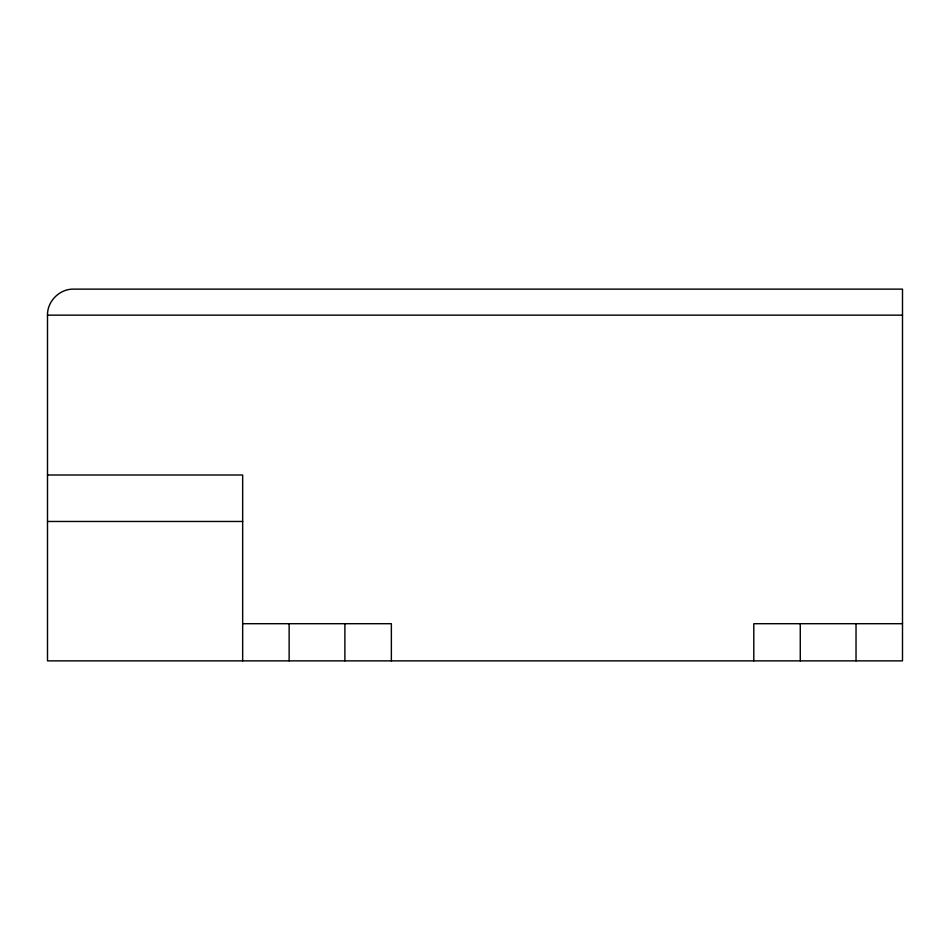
<?xml version="1.0" encoding="UTF-8"?>
<svg xmlns="http://www.w3.org/2000/svg" width="950" height="950" viewBox="0 0 950 950"><rect width="100%" height="100%" fill="white"/><g stroke="black" fill="none" stroke-linecap="round" stroke-linejoin="round"><path stroke-width="1.43" d="M47.5 315.151C47.203 301.245 59.613 288.836 73.518 289.132L902.5 289.132L902.5 660.867L47.5 660.867L47.5 315.151L902.5 315.151M47.5 475L242.666 475L242.666 660.867M47.5 521.467L242.666 521.467M242.666 623.699L391.364 623.699L391.364 660.867M902.5 623.699L753.801 623.699L753.801 660.867M856.033 623.699L856.033 660.867M800.268 623.699L800.268 660.867M344.886 623.699L344.886 660.867M289.132 623.699L289.132 660.867"/></g></svg>
